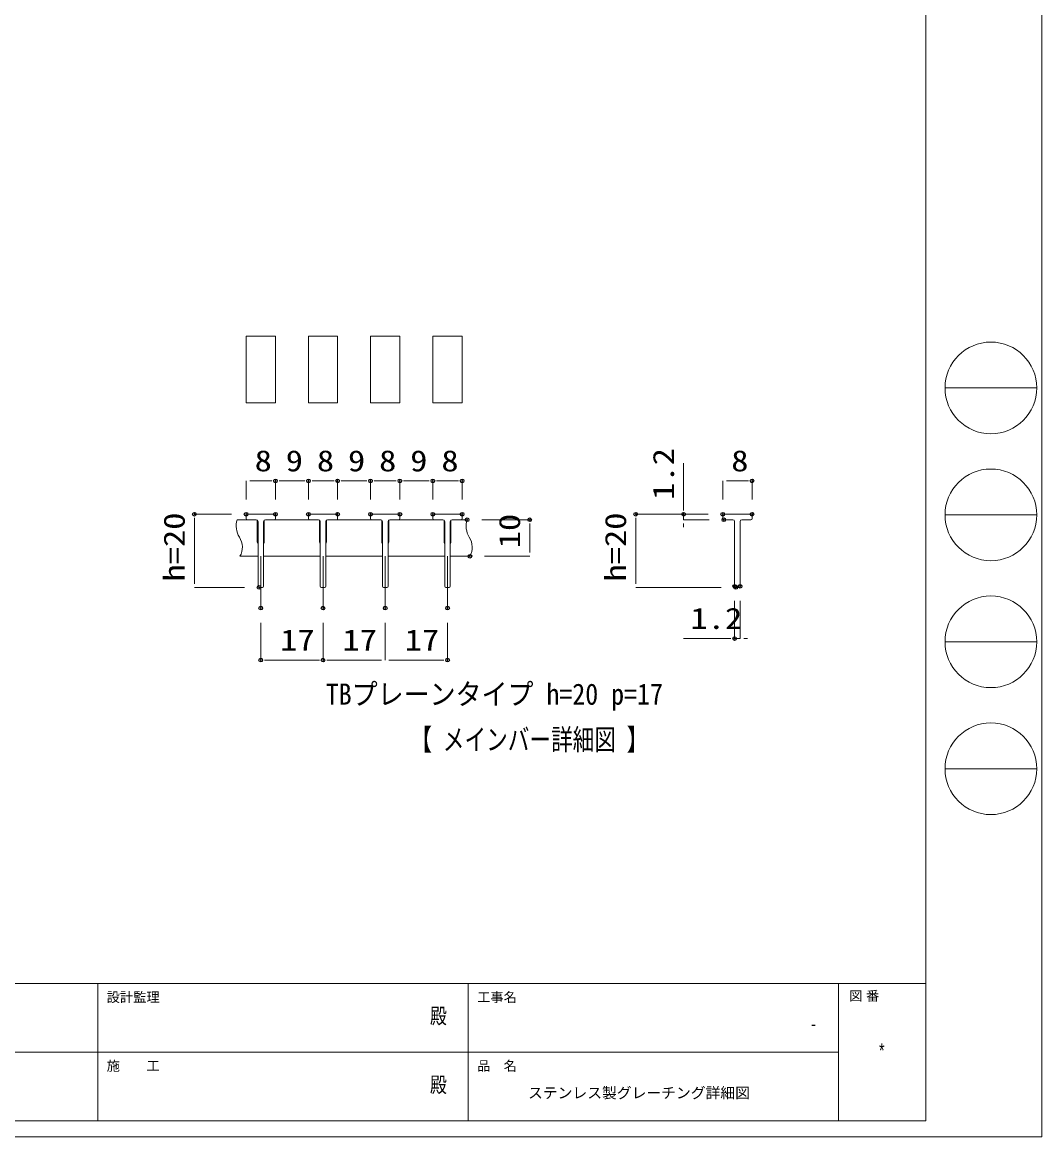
# Model space of a CAD drawing. Units: millimetres on the paper. Extents: x -216 to 216, y -153 to 153.
# Drawn here: x 76.1 to 215.3, y -152.6 to -0.4 of the extents above; entities that cross this region are included whole.
import ezdxf
from ezdxf.enums import TextEntityAlignment as Align

# ---------------------------------------------------------------- set-up
doc = ezdxf.new("R2010")
doc.units = ezdxf.units.MM
doc.header["$PDMODE"] = 32
doc.header["$PDSIZE"] = 0.5
doc.linetypes.add('CHAIN2', pattern=[12, 9, -1, 1, -1])
for name, color, linetype, lineweight in [('0-0_A1FRAME', 1, 'Continuous', 9), ('0-2_蓋', 3, 'Continuous', 9), ('0-3_寸法', 4, 'Continuous', 9), ('0-6_中心線', 4, 'CHAIN2', 9)]:
    doc.layers.add(name, color=color, linetype=linetype, lineweight=lineweight)
doc.layers.add('0-1_文字', color=7, linetype='Continuous')
doc.layers.add('0-5_Defpoints', color=7, linetype='Continuous')
doc.styles.add('HGMaruGothicMPRO', font='')
doc.styles.add('ＭＳ ゴシック', font='')
doc.styles.get('HGMaruGothicMPRO').set_extended_font_data('HGMaruGothicMPRO')
doc.styles.get('ＭＳ ゴシック').set_extended_font_data('MS Gothic')

msp = doc.modelspace()

# ---------------------------------------------------------------- linework, layer by layer
at = {"layer": '0-0_A1FRAME'}
for p, q in [((202.145, -50.316), (214.673, -50.316)), ((202.145, -67.662), (214.673, -67.662)), ((202.145, -85.008), (214.673, -85.008)), ((202.145, -102.354), (214.673, -102.354)), ((86.432, -131.688), (86.432, -150.479)), ((137.024, -131.688), (137.024, -150.479)), ((187.616, -131.688), (187.616, -150.479)), ((199.541, -131.688), (199.541, -150.479)), ((187.616, -141.084), (-43.661, -141.084))]:
    msp.add_line(p, q, dxfattribs=at)
msp.add_lwpolyline([(-215.314, 152.658), (-215.314, -152.635), (215.347, -152.635), (215.347, 152.658)], close=True, dxfattribs=at)
for points in [[(199.541, -150.479), (199.541, 150.503), (-209.566, 150.503)], [(-209.566, -150.479), (-209.566, -131.688), (199.541, -131.688)], [(199.541, -150.479), (-209.566, -150.479), (199.541, -150.479)]]:
    msp.add_lwpolyline(points, dxfattribs=at)
for centre in [(208.409, -50.316), (208.409, -67.662), (208.409, -85.008), (208.409, -102.354)]:
    msp.add_circle(centre, 6.264, dxfattribs=at)
at = {"layer": '0-2_蓋'}
for p, q in [((106.699, -43.232), (106.699, -52.337)), ((106.699, -43.232), (110.699, -43.232)), ((110.699, -43.232), (110.699, -52.337)), ((115.199, -43.232), (115.199, -52.337)), ((115.199, -43.232), (119.199, -43.232)), ((119.199, -43.232), (119.199, -52.337)), ((123.699, -43.232), (123.699, -52.337)), ((123.699, -43.232), (127.699, -43.232)), ((127.699, -43.232), (127.699, -52.337)), ((132.199, -43.232), (132.199, -52.337)), ((132.199, -43.232), (136.199, -43.232)), ((136.199, -43.232), (136.199, -52.337)), ((106.699, -52.337), (110.699, -52.337)), ((115.199, -52.337), (119.199, -52.337)), ((123.699, -52.337), (127.699, -52.337)), ((132.199, -52.337), (136.199, -52.337)), ((108.074, -68.327), (105.479, -68.327)), ((106.699, -67.577), (110.699, -67.577)), ((106.699, -68.177), (106.699, -67.577)), ((108.074, -68.327), (106.849, -68.327)), ((108.224, -68.477), (108.224, -71.352)), ((109.174, -68.477), (109.174, -71.352)), ((109.324, -68.327), (110.549, -68.327)), ((109.324, -68.327), (116.574, -68.327)), ((110.699, -68.177), (110.699, -67.577)), ((115.199, -67.577), (119.199, -67.577)), ((115.199, -68.177), (115.199, -67.577)), ((116.574, -68.327), (115.349, -68.327)), ((116.724, -68.477), (116.724, -71.352)), ((117.674, -68.477), (117.674, -71.352)), ((117.824, -68.327), (119.049, -68.327)), ((117.824, -68.327), (125.074, -68.327)), ((119.199, -68.177), (119.199, -67.577)), ((123.699, -67.577), (127.699, -67.577)), ((123.699, -68.177), (123.699, -67.577)), ((125.074, -68.327), (123.849, -68.327)), ((125.224, -68.477), (125.224, -71.352)), ((126.174, -68.477), (126.174, -71.352)), ((126.324, -68.327), (127.549, -68.327)), ((126.324, -68.327), (133.574, -68.327)), ((127.699, -68.177), (127.699, -67.577)), ((132.199, -67.577), (136.199, -67.577)), ((132.199, -68.177), (132.199, -67.577)), ((133.574, -68.327), (132.349, -68.327)), ((133.724, -68.477), (133.724, -71.352)), ((134.674, -68.477), (134.674, -71.352)), ((134.824, -68.327), (136.049, -68.327)), ((134.824, -68.327), (136.872, -68.327)), ((136.199, -68.177), (136.199, -67.577)), ((171.787, -67.577), (175.787, -67.577)), ((171.787, -68.177), (171.787, -67.577)), ((173.162, -68.327), (171.937, -68.327)), ((174.412, -68.327), (175.637, -68.327)), ((175.787, -68.177), (175.787, -67.577)), ((108.324, -77.427), (108.324, -68.577)), ((109.074, -77.427), (109.074, -68.577)), ((116.824, -77.427), (116.824, -68.577)), ((117.574, -77.427), (117.574, -68.577)), ((125.324, -77.427), (125.324, -68.577)), ((126.074, -77.427), (126.074, -68.577)), ((133.824, -77.427), (133.824, -68.577)), ((134.574, -77.427), (134.574, -68.577)), ((173.412, -77.427), (173.412, -68.577)), ((174.162, -77.427), (174.162, -68.577)), ((108.324, -73.327), (105.857, -73.327)), ((116.824, -73.327), (109.074, -73.327)), ((125.324, -73.327), (117.574, -73.327)), ((133.824, -73.327), (126.074, -73.327)), ((137.25, -73.327), (134.574, -73.327)), ((108.924, -77.577), (108.474, -77.577)), ((117.424, -77.577), (116.974, -77.577)), ((125.924, -77.577), (125.474, -77.577)), ((134.424, -77.577), (133.974, -77.577)), ((174.012, -77.577), (173.562, -77.577))]:
    msp.add_line(p, q, dxfattribs=at)
for centre, radius, start, end in [((108.196, -69.191), 2.851, 162.34877, 212.31754), ((106.849, -68.177), 0.15, 180, 270), ((108.074, -68.577), 0.25, 0, 90), ((108.074, -68.477), 0.15, 0, 90), ((109.324, -68.577), 0.25, 90, 180), ((109.324, -68.477), 0.15, 90, 180), ((110.549, -68.177), 0.15, 270, 0), ((115.349, -68.177), 0.15, 180, 270), ((116.574, -68.577), 0.25, 0, 90), ((116.574, -68.477), 0.15, 0, 90), ((117.824, -68.577), 0.25, 90, 180), ((117.824, -68.477), 0.15, 90, 180), ((119.049, -68.177), 0.15, 270, 0), ((123.849, -68.177), 0.15, 180, 270), ((125.074, -68.577), 0.25, 0, 90), ((125.074, -68.477), 0.15, 0, 90), ((126.324, -68.577), 0.25, 90, 180), ((126.324, -68.477), 0.15, 90, 180), ((127.549, -68.177), 0.15, 270, 0), ((132.349, -68.177), 0.15, 180, 270), ((133.574, -68.577), 0.25, 0, 90), ((133.574, -68.477), 0.15, 0, 90), ((134.824, -68.577), 0.25, 90, 180), ((134.824, -68.477), 0.15, 90, 180), ((136.049, -68.177), 0.15, 270, 0), ((139.589, -69.191), 2.851, 162.34877, 212.31754), ((171.937, -68.177), 0.15, 180, 270), ((173.162, -68.577), 0.25, 0, 90), ((174.412, -68.577), 0.25, 90, 180), ((175.637, -68.177), 0.15, 270, 0), ((103.629, -72.08), 2.553, 330.76467, 32.31754), ((108.699, -71.352), 0.475, 180, 217.86365), ((108.699, -71.352), 0.475, 322.13635, 0), ((117.199, -71.352), 0.475, 180, 217.86365), ((117.199, -71.352), 0.475, 322.13635, 0), ((125.699, -71.352), 0.475, 180, 217.86365), ((125.699, -71.352), 0.475, 322.13635, 0), ((134.199, -71.352), 0.475, 180, 217.86365), ((134.199, -71.352), 0.475, 322.13635, 0), ((135.022, -72.08), 2.553, 330.76467, 32.31754), ((108.474, -77.427), 0.15, 180, 270), ((108.924, -77.427), 0.15, 270, 0), ((116.974, -77.427), 0.15, 180, 270), ((117.424, -77.427), 0.15, 270, 0), ((125.474, -77.427), 0.15, 180, 270), ((125.924, -77.427), 0.15, 270, 0), ((133.974, -77.427), 0.15, 180, 270), ((134.424, -77.427), 0.15, 270, 0), ((173.562, -77.427), 0.15, 180, 270), ((174.012, -77.427), 0.15, 270, 0)]:
    msp.add_arc(centre, radius, start, end, dxfattribs=at)
at = {"layer": '0-3_寸法'}
for p, q in [((166.447, -67.077), (166.447, -60.577)), ((106.699, -65.577), (106.699, -63.029)), ((107.199, -63.029), (110.199, -63.029)), ((110.699, -65.577), (110.699, -63.029)), ((110.699, -65.577), (110.699, -63.029)), ((111.199, -63.029), (114.699, -63.029)), ((115.199, -65.577), (115.199, -63.029)), ((115.199, -65.577), (115.199, -63.029)), ((115.699, -63.029), (118.699, -63.029)), ((119.199, -65.577), (119.199, -63.029)), ((119.199, -65.577), (119.199, -63.029)), ((119.699, -63.029), (123.199, -63.029)), ((123.699, -65.577), (123.699, -63.029)), ((123.699, -65.577), (123.699, -63.029)), ((124.199, -63.029), (127.199, -63.029)), ((127.699, -65.577), (127.699, -63.029)), ((127.699, -65.577), (127.699, -63.029)), ((128.199, -63.029), (131.699, -63.029)), ((132.199, -65.577), (132.199, -63.029)), ((132.199, -65.577), (132.199, -63.029)), ((132.699, -63.029), (135.699, -63.029)), ((136.199, -65.577), (136.199, -63.029)), ((171.787, -65.577), (171.787, -63.029)), ((172.287, -63.029), (175.287, -63.029)), ((175.787, -65.577), (175.787, -63.029)), ((104.699, -67.577), (99.627, -67.577)), ((99.627, -77.077), (99.627, -68.077)), ((138.872, -68.327), (145.422, -68.327)), ((169.787, -67.577), (159.898, -67.577)), ((159.898, -77.077), (159.898, -68.077)), ((169.787, -67.577), (166.447, -67.577)), ((166.447, -68.327), (166.447, -67.577)), ((169.937, -68.327), (166.447, -68.327)), ((145.422, -72.827), (145.422, -68.827)), ((166.447, -68.827), (166.447, -69.327)), ((139.25, -73.327), (145.422, -73.327)), ((106.474, -77.577), (99.627, -77.577)), ((171.562, -77.577), (159.898, -77.577)), ((173.412, -79.427), (173.412, -84.561)), ((174.162, -79.427), (174.162, -84.561)), ((108.7, -82.409), (108.7, -87.513)), ((117.2, -82.409), (117.2, -87.513)), ((117.2, -82.409), (117.2, -87.513)), ((125.7, -82.409), (125.7, -87.513)), ((125.7, -82.409), (125.7, -87.513)), ((134.2, -82.409), (134.2, -87.513)), ((172.912, -84.561), (166.412, -84.561)), ((174.162, -84.561), (173.412, -84.561)), ((174.662, -84.561), (175.162, -84.561)), ((116.7, -87.513), (109.2, -87.513)), ((125.2, -87.513), (117.7, -87.513)), ((126.2, -87.513), (133.7, -87.513))]:
    msp.add_line(p, q, dxfattribs=at)
at = {"layer": '0-5_Defpoints'}
for p in [(110.699, -63.029), (115.199, -63.029), (119.199, -63.029), (123.699, -63.029), (127.699, -63.029), (132.199, -63.029), (136.199, -63.029), (175.787, -63.029), (99.627, -67.577), (106.699, -67.577), (106.699, -67.577), (110.699, -67.577), (110.699, -67.577), (115.199, -67.577), (119.199, -67.577), (119.199, -67.577), (123.699, -67.577), (123.699, -67.577), (127.699, -67.577), (127.699, -67.577), (132.199, -67.577), (132.199, -67.577), (136.199, -67.577), (136.872, -68.327), (145.422, -68.327), (159.898, -67.577), (166.447, -67.577), (171.787, -67.577), (171.787, -67.577), (171.937, -68.327), (175.787, -67.577), (137.25, -73.327), (108.474, -77.577), (173.412, -77.427), (173.562, -77.577), (174.162, -77.427), (108.7, -80.409), (117.2, -80.409), (125.7, -80.409), (134.2, -80.409), (173.412, -84.561), (108.7, -87.513), (117.2, -87.513), (134.2, -87.513)]:
    msp.add_point(p, dxfattribs=at)
at = {"layer": '0-6_中心線'}
for p, q in [((108.699, -80.409), (108.699, -73.319)), ((117.199, -80.409), (117.199, -73.319)), ((125.699, -80.409), (125.699, -73.319)), ((134.199, -80.409), (134.199, -73.319))]:
    msp.add_line(p, q, dxfattribs=at)

# ---------------------------------------------------------------- texts
at = {"layer": '0-0_A1FRAME', "style": 'HGMaruGothicMPRO'}
for s, p in [('設計監理', (87.657, -134.626)), ('工事名', (138.249, -134.626)), ('図 番', (189.062, -134.456)), ('施\u3000\u3000工', (87.657, -144.022)), ('品\u3000名', (138.249, -144.022))]:
    msp.add_text(s, height=1.327, dxfattribs=at).set_placement(p, align=Align.BOTTOM_LEFT)
at = {"layer": '0-0_A1FRAME', "style": 'HGMaruGothicMPRO', "width": 0.8}
for p in [(131.804, -137.831), (131.804, -147.227)]:
    msp.add_text('殿', height=2.119, dxfattribs=at).set_placement(p, align=Align.BOTTOM_LEFT)
at = {"layer": '0-0_A1FRAME', "color": 6, "style": 'HGMaruGothicMPRO'}
for s, p in [('-', (183.863, -138.436)), ('ステンレス製グレーチング詳細図', (145.202, -147.831))]:
    msp.add_text(s, height=1.481, dxfattribs=at).set_placement(p, align=Align.BOTTOM_LEFT)
at = {"layer": '0-0_A1FRAME', "color": 6, "style": 'HGMaruGothicMPRO', "width": 0.75}
msp.add_text('*', height=1.975, dxfattribs=at).set_placement((193.134, -142.431), align=Align.BOTTOM_LEFT)
at = {"layer": '0-1_文字', "style": 'ＭＳ ゴシック'}
for s, width, p in [('TBプレーンタイプ h=20 p=17', 0.9, (117.576, -94.466)), ('【 メインバー詳細図 】', 0.75, (129.131, -100.674))]:
    msp.add_text(s, height=2.889, dxfattribs=dict(at, width=width)).set_placement(p, align=Align.BOTTOM_LEFT)
at = {"layer": '0-3_寸法', "style": 'ＭＳ ゴシック', "width": 1.2}
for s, p in [('8', (107.859, -62.584)), ('9', (112.105, -62.584)), ('8', (116.359, -62.584)), ('9', (120.605, -62.584)), ('8', (124.859, -62.584)), ('9', (129.105, -62.584)), ('8', (133.359, -62.584)), ('8', (172.947, -62.584)), ('1.2', (167.376, -84.116)), ('17', (111.35, -87.068)), ('17', (119.85, -87.068)), ('17', (128.35, -87.068))]:
    msp.add_text(s, height=2.889, dxfattribs=at).set_placement(p, align=Align.BOTTOM_LEFT)
for s, p in [('1.2', (166.002, -65.613)), ('h=20', (99.182, -76.777)), ('10', (144.977, -72.227)), ('h=20', (159.453, -76.777))]:
    msp.add_text(s, height=2.889, rotation=90, dxfattribs=at).set_placement(p, align=Align.BOTTOM_LEFT)

doc.saveas('drawing.dxf')
